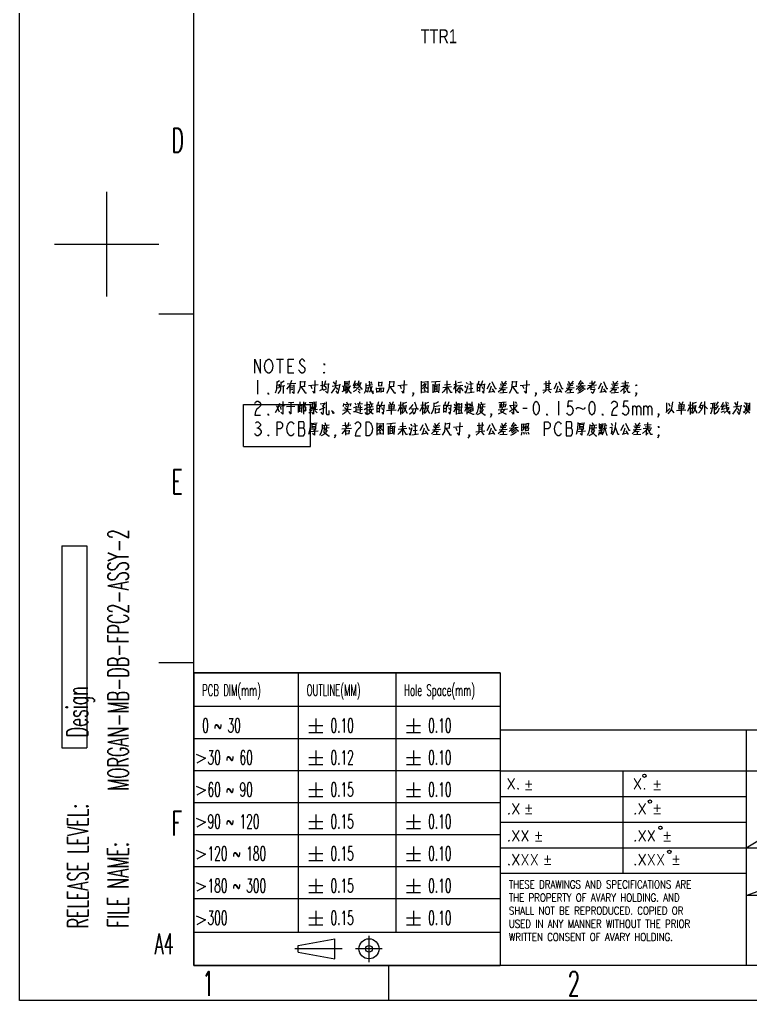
# Model space of a CAD drawing. Header units: millimetres. Extents: x 0 to 210, y 0 to 297.
# Drawn here: x 0 to 104.9, y 0 to 140.7 of the extents above; entities that cross this region are included whole.
import ezdxf

# ---------------------------------------------------------------- set-up
doc = ezdxf.new("R2010")
doc.units = ezdxf.units.MM
doc.header["$LTSCALE"] = 19.36
doc.linetypes.add('CENTER', pattern=[0.6, 0.375, -0.075, 0.075, -0.075])
doc.layers.get('0').update_dxf_attribs({"linetype": 'CONTINUOUS'})
doc.layers.add('DEFAULT_1', color=7, linetype='CENTER')
doc.layers.add('備註', color=1, linetype='CONTINUOUS')
doc.styles.add('SIMPLEX', font='simplex.shx')
doc.styles.get("Standard").update_dxf_attribs({"font": 'simplex.shx', "width": 0.8})

# ---------------------------------------------------------------- blocks, each defined once
blk = doc.blocks.new('*T417')
at = {"color": 0, "lineweight": -2}
for p, q in [((0, 0), (0, 6)), ((0, 6), (9.6, 6)), ((9.6, 0), (9.6, 6)), ((0, 0), (9.6, 0))]:
    blk.add_line(p, q, dxfattribs=at)
blk = doc.blocks.new('1ST_ANG_BL0', base_point=(45.77, 7.38))
at = {"color": 7}
for p, q in [((39.99, 7.88), (45.27, 8.84)), ((45.27, 5.96), (45.27, 8.84)), ((39.99, 6.92), (39.99, 7.88)), ((39.99, 6.92), (45.27, 5.96))]:
    blk.add_line(p, q, dxfattribs=at)
for radius in [1.44, 0.48]:
    blk.add_circle((50.15, 7.4), radius, dxfattribs=at)
at = {"layer": 'DEFAULT_1', "color": 2, "linetype": 'CENTER'}
for p, q in [((50.15, 9.28), (50.15, 5.48)), ((46.28, 7.4), (39.51, 7.4)), ((52.03, 7.4), (48.23, 7.4))]:
    blk.add_line(p, q, dxfattribs=at)

msp = doc.modelspace()

# ---------------------------------------------------------------- linework, layer by layer
at = {"color": 2}
for p, q in [((0, 0.009), (0, 297.009)), ((12.5, 101.009), (12.5, 116.009)), ((5, 108.509), (20, 108.509)), ((20, 98.509), (25, 98.509)), ((36.856, 92.002), (37.856, 92.002)), ((37.356, 92.002), (37.356, 90.002)), ((38.556, 91.002), (39.056, 91.002)), ((34.156, 89.002), (34.156, 87.002)), ((37.318, 88.906), (36.899, 88.648)), ((37.965, 88.841), (37.508, 88.583)), ((40.975, 88.777), (40.289, 88.712)), ((40.899, 88.164), (40.975, 88.873)), ((43.451, 88.841), (43.451, 87.712)), ((43.908, 88.906), (43.68, 88.035)), ((45.013, 88.777), (45.242, 88.422)), ((45.394, 88.261), (45.508, 88.938)), ((46.613, 88.873), (46.613, 88.261)), ((46.613, 88.777), (47.299, 88.809)), ((47.299, 88.906), (47.261, 88.422)), ((48.175, 88.906), (47.908, 88.293)), ((50.384, 88.744), (50.575, 88.519)), ((51.527, 88.744), (51.527, 88.132)), ((51.527, 88.648), (52.022, 88.712)), ((51.984, 88.261), (52.022, 88.744)), ((53.775, 88.777), (53.089, 88.712)), ((53.699, 88.164), (53.775, 88.873)), ((57.661, 88.873), (57.661, 87.132)), ((57.661, 88.841), (57.661, 87.228)), ((58.651, 88.744), (57.661, 88.68)), ((58.651, 87.261), (58.651, 88.841)), ((60.365, 88.809), (59.108, 88.712)), ((59.642, 88.293), (59.756, 88.744)), ((61.394, 87.099), (61.394, 88.906)), ((62.575, 88.906), (62.575, 87.132)), ((62.918, 88.648), (63.451, 88.744)), ((64.099, 88.68), (64.289, 88.454)), ((64.632, 88.841), (64.822, 88.519)), ((65.927, 88.873), (65.775, 88.39)), ((66.422, 88.906), (66.194, 88.132)), ((69.165, 88.841), (69.318, 88.519)), ((71.375, 88.777), (70.689, 88.712)), ((71.299, 88.164), (71.375, 88.873)), ((75.527, 88.873), (75.527, 87.648)), ((75.984, 88.938), (75.946, 87.68)), ((78.765, 88.841), (78.918, 88.519)), ((80.556, 88.938), (80.213, 88.422)), ((80.632, 88.744), (80.937, 88.454)), ((82.118, 88.906), (82.118, 88.261)), ((85.165, 88.841), (85.318, 88.519)), ((86.918, 88.906), (86.918, 88.099)), ((36.861, 87.906), (37.242, 87.938)), ((36.899, 88.293), (37.28, 88.357)), ((37.28, 88.422), (37.242, 87.938)), ((37.47, 88.132), (38.08, 88.228)), ((37.813, 88.196), (37.813, 87.067)), ((38.384, 88.486), (39.642, 88.583)), ((38.765, 88.293), (38.765, 87.099)), ((38.765, 88.196), (39.375, 88.261)), ((38.765, 87.906), (39.222, 87.97)), ((39.222, 87.648), (38.765, 87.583)), ((40.251, 88.099), (40.975, 88.164)), ((41.47, 88.261), (42.842, 88.39)), ((42.003, 87.744), (41.851, 88.132)), ((43.108, 87.519), (43.642, 87.777)), ((43.184, 88.261), (43.68, 88.325)), ((43.603, 87.583), (44.099, 87.809)), ((43.794, 88.422), (44.327, 88.486)), ((43.832, 88.132), (44.022, 87.906)), ((44.784, 87.132), (45.242, 87.809)), ((44.861, 88.164), (45.927, 88.325)), ((45.394, 88.261), (45.242, 87.809)), ((45.432, 87.97), (45.622, 87.648)), ((46.308, 88.132), (47.527, 88.196)), ((46.308, 87.357), (46.994, 87.648)), ((46.499, 88.132), (46.499, 87.454)), ((46.499, 87.906), (46.803, 87.938)), ((46.499, 87.712), (46.803, 87.744)), ((46.613, 88.551), (47.108, 88.583)), ((46.613, 88.357), (47.299, 88.39)), ((46.842, 88.132), (46.842, 87.099)), ((47.184, 87.583), (46.918, 87.132)), ((46.956, 87.938), (47.375, 87.97)), ((47.87, 88.261), (48.213, 88.39)), ((48.365, 87.97), (47.908, 87.841)), ((47.908, 87.39), (48.365, 87.615)), ((48.327, 88.551), (47.946, 87.873)), ((48.594, 88.583), (48.975, 88.615)), ((48.899, 87.132), (48.594, 87.422)), ((48.632, 87.777), (48.899, 87.583)), ((49.699, 88.261), (50.651, 88.39)), ((49.699, 87.906), (50.042, 87.97)), ((51.261, 87.228), (51.222, 87.906)), ((51.261, 87.809), (51.642, 87.873)), ((51.261, 87.357), (51.642, 87.39)), ((51.527, 88.196), (52.022, 88.261)), ((51.642, 87.906), (51.603, 87.39)), ((51.87, 87.906), (51.87, 87.228)), ((52.251, 87.873), (51.908, 87.809)), ((51.908, 87.357), (52.289, 87.422)), ((52.251, 87.422), (52.289, 87.906)), ((53.051, 88.099), (53.775, 88.164)), ((54.27, 88.261), (55.642, 88.39)), ((54.803, 87.744), (54.651, 88.132)), ((57.661, 87.293), (58.575, 87.357)), ((57.699, 87.744), (58.042, 87.97)), ((58.194, 88.583), (57.775, 88.132)), ((58.003, 87.648), (58.232, 87.422)), ((58.042, 88.39), (58.346, 88.422)), ((58.08, 87.873), (58.232, 87.712)), ((59.299, 88.422), (59.299, 87.196)), ((60.213, 88.357), (59.299, 88.261)), ((59.299, 87.325), (60.175, 87.422)), ((59.565, 88.293), (59.565, 87.357)), ((59.832, 88.067), (59.565, 88.035)), ((59.565, 87.744), (59.832, 87.777)), ((59.908, 88.293), (59.908, 87.39)), ((60.175, 87.196), (60.251, 88.454)), ((60.746, 87.97), (62.003, 88.099)), ((60.975, 88.357), (61.851, 88.422)), ((62.575, 88.293), (62.27, 87.68)), ((62.765, 88.422), (62.308, 88.357)), ((62.575, 88.293), (62.727, 88.035)), ((63.032, 87.97), (62.727, 87.422)), ((62.803, 88.196), (63.642, 88.293)), ((63.222, 87.132), (62.956, 87.39)), ((63.222, 87.132), (63.222, 88.261)), ((63.337, 87.906), (63.642, 87.486)), ((63.87, 88.196), (64.061, 87.938)), ((65.242, 87.261), (64.289, 87.132)), ((64.442, 88.422), (65.127, 88.519)), ((64.48, 87.777), (65.051, 87.841)), ((64.784, 88.486), (64.784, 87.261)), ((65.661, 88.486), (65.661, 87.357)), ((65.661, 87.938), (65.965, 87.97)), ((65.661, 87.486), (66.003, 87.551)), ((66.08, 88.39), (65.699, 88.325)), ((66.042, 87.357), (66.118, 88.454)), ((66.308, 88.357), (66.765, 88.422)), ((66.346, 88.099), (66.499, 87.809)), ((66.613, 87.132), (66.422, 87.422)), ((67.299, 87.261), (68.061, 87.422)), ((67.68, 88.132), (67.413, 87.293)), ((67.832, 87.744), (68.175, 87.228)), ((68.861, 87.873), (70.003, 87.97)), ((68.937, 87.196), (69.965, 87.261)), ((68.975, 88.422), (69.927, 88.519)), ((69.813, 88.228), (69.051, 88.164)), ((69.165, 87.648), (69.737, 87.68)), ((69.432, 87.648), (69.432, 87.196)), ((70.651, 88.099), (71.375, 88.164)), ((71.87, 88.261), (73.242, 88.39)), ((72.403, 87.744), (72.251, 88.132)), ((75.108, 87.583), (76.365, 87.712)), ((75.146, 87.132), (75.603, 87.519)), ((75.261, 88.486), (76.251, 88.583)), ((75.527, 88.261), (75.87, 88.293)), ((75.527, 87.97), (75.87, 88.002)), ((75.908, 87.519), (76.251, 87.164)), ((76.899, 87.261), (77.661, 87.422)), ((77.28, 88.132), (77.013, 87.293)), ((77.432, 87.744), (77.775, 87.228)), ((78.461, 87.873), (79.603, 87.97)), ((78.537, 87.196), (79.565, 87.261)), ((78.575, 88.422), (79.527, 88.519)), ((79.413, 88.228), (78.651, 88.164)), ((78.765, 87.648), (79.337, 87.68)), ((79.032, 87.648), (79.032, 87.196)), ((79.908, 88.132), (81.165, 88.261)), ((80.175, 88.422), (80.822, 88.551)), ((80.632, 88.002), (80.175, 87.615)), ((80.784, 87.809), (80.251, 87.39)), ((81.584, 88.228), (82.803, 88.357)), ((81.813, 88.551), (82.384, 88.615)), ((81.927, 88.002), (82.575, 88.067)), ((83.299, 87.261), (84.061, 87.422)), ((83.68, 88.132), (83.413, 87.293)), ((83.832, 87.744), (84.175, 87.228)), ((84.861, 87.873), (86.003, 87.97)), ((84.937, 87.196), (85.965, 87.261)), ((84.975, 88.422), (85.927, 88.519)), ((85.813, 88.228), (85.051, 88.164)), ((85.165, 87.648), (85.737, 87.68)), ((85.432, 87.648), (85.432, 87.196)), ((87.565, 88.132), (86.308, 88.035)), ((86.461, 88.583), (87.451, 88.648)), ((86.575, 88.293), (87.299, 88.357)), ((86.689, 87.099), (87.032, 87.422)), ((86.727, 87.809), (86.727, 87.132)), ((87.375, 87.97), (87.108, 87.648)), ((40.213, 84.551), (40.251, 85.906)), ((40.746, 85.873), (40.746, 84.132)), ((41.584, 85.777), (42.651, 85.873)), ((46.918, 85.906), (47.032, 85.648)), ((48.822, 85.906), (48.556, 85.067)), ((50.232, 85.938), (50.422, 85.648)), ((51.527, 85.873), (51.375, 85.39)), ((52.022, 85.906), (51.794, 85.132)), ((53.089, 85.906), (53.242, 85.551)), ((53.622, 85.906), (53.432, 85.486)), ((54.651, 85.873), (54.651, 84.099)), ((56.67, 85.873), (56.861, 85.39)), ((57.851, 85.873), (57.851, 84.099)), ((61.127, 85.873), (60.975, 85.39)), ((61.622, 85.906), (61.394, 85.132)), ((62.651, 85.906), (62.651, 84.099)), ((64.175, 85.906), (64.175, 84.132)), ((64.899, 85.906), (64.899, 85.132)), ((66.194, 85.906), (66.308, 85.583)), ((68.784, 85.809), (69.851, 85.873)), ((71.146, 85.906), (71.337, 85.648)), ((77.356, 86.002), (77.356, 84.002)), ((94.689, 85.906), (94.842, 85.551)), ((95.222, 85.906), (95.032, 85.486)), ((96.251, 85.873), (96.251, 84.099)), ((98.308, 85.938), (98.308, 84.099)), ((100.251, 85.873), (99.908, 85.325)), ((102.994, 85.261), (103.108, 85.938)), ((36.708, 85.486), (37.242, 85.519)), ((36.861, 85.39), (37.28, 84.454)), ((37.318, 85.293), (38.042, 85.39)), ((37.432, 85.132), (37.508, 84.777)), ((38.308, 85.228), (39.527, 85.293)), ((38.575, 85.777), (39.375, 85.841)), ((38.956, 84.132), (38.689, 84.486)), ((38.956, 85.809), (38.956, 84.164)), ((39.984, 85.519), (39.984, 84.357)), ((39.984, 85.293), (40.518, 85.357)), ((39.984, 84.519), (40.48, 84.583)), ((40.403, 85.002), (40.061, 84.938)), ((40.518, 85.454), (40.48, 84.357)), ((40.746, 85.712), (41.051, 85.744)), ((41.089, 84.744), (41.089, 85.002)), ((41.927, 84.68), (41.508, 84.261)), ((42.765, 84.809), (41.546, 84.712)), ((41.775, 85.583), (41.775, 85.035)), ((42.575, 85.583), (41.775, 85.519)), ((41.851, 84.97), (42.499, 85.002)), ((42.042, 85.809), (42.042, 85.164)), ((42.308, 85.809), (42.308, 85.196)), ((42.384, 84.648), (42.689, 84.293)), ((43.07, 84.744), (43.87, 85.132)), ((43.146, 85.583), (43.756, 85.68)), ((43.794, 85.744), (43.527, 85.293)), ((46.384, 84.712), (47.603, 84.841)), ((46.499, 85.648), (46.461, 85.228)), ((46.499, 85.519), (47.565, 85.583)), ((46.651, 85.099), (46.918, 84.873)), ((46.765, 85.357), (46.956, 85.196)), ((47.07, 84.583), (47.489, 84.132)), ((47.565, 85.648), (47.451, 85.293)), ((47.908, 85.099), (48.327, 85.196)), ((47.908, 84.486), (48.213, 84.486)), ((48.099, 85.744), (48.251, 85.486)), ((48.442, 85.583), (49.203, 85.648)), ((48.442, 84.744), (49.242, 84.841)), ((48.48, 85.035), (49.165, 85.132)), ((48.861, 85.39), (48.861, 84.39)), ((49.47, 84.777), (49.965, 85.132)), ((49.965, 85.454), (49.508, 85.357)), ((49.927, 84.744), (50.842, 84.873)), ((50.042, 85.519), (50.727, 85.648)), ((50.765, 85.196), (50.042, 85.067)), ((50.308, 85.196), (50.194, 85.454)), ((50.308, 85.099), (50.194, 84.551)), ((50.384, 84.454), (50.194, 84.551)), ((50.384, 84.454), (50.765, 84.164)), ((50.537, 84.809), (50.422, 84.422)), ((50.537, 85.583), (50.461, 85.132)), ((51.261, 85.486), (51.261, 84.357)), ((51.261, 84.938), (51.565, 84.97)), ((51.261, 84.486), (51.603, 84.551)), ((51.68, 85.39), (51.299, 85.325)), ((51.642, 84.357), (51.718, 85.454)), ((51.908, 85.357), (52.365, 85.422)), ((51.946, 85.099), (52.099, 84.809)), ((52.67, 84.648), (54.042, 84.744)), ((53.013, 85.519), (53.013, 84.809)), ((53.737, 85.486), (53.013, 85.422)), ((53.013, 84.873), (53.775, 84.938)), ((53.127, 85.196), (53.622, 85.228)), ((53.394, 84.099), (53.394, 85.454)), ((53.775, 85.519), (53.699, 84.938)), ((54.651, 85.325), (54.27, 84.519)), ((54.918, 85.422), (54.384, 85.357)), ((54.651, 85.132), (54.88, 84.906)), ((54.994, 85.648), (55.565, 85.841)), ((55.108, 85.293), (55.489, 85.357)), ((56.213, 84.906), (56.822, 84.938)), ((56.861, 85.002), (56.784, 84.422)), ((57.851, 85.325), (57.47, 84.519)), ((58.118, 85.422), (57.584, 85.357)), ((57.851, 85.132), (58.08, 84.906)), ((58.194, 85.648), (58.765, 85.841)), ((58.308, 85.293), (58.689, 85.357)), ((59.489, 85.228), (60.365, 85.357)), ((59.642, 84.97), (59.642, 84.228)), ((59.642, 84.841), (60.175, 84.906)), ((60.213, 84.97), (60.175, 84.39)), ((60.861, 85.486), (60.861, 84.357)), ((60.861, 84.938), (61.165, 84.97)), ((60.861, 84.486), (61.203, 84.551)), ((61.28, 85.39), (60.899, 85.325)), ((61.242, 84.357), (61.318, 85.454)), ((61.508, 85.357), (61.965, 85.422)), ((61.546, 85.099), (61.699, 84.809)), ((62.651, 85.099), (62.27, 84.422)), ((62.346, 85.099), (62.994, 85.196)), ((62.384, 85.583), (62.499, 85.261)), ((62.651, 85.035), (62.956, 84.744)), ((62.918, 85.648), (62.727, 85.164)), ((63.032, 85.712), (63.032, 84.261)), ((63.032, 85.519), (63.489, 85.583)), ((63.032, 85.132), (63.337, 85.164)), ((63.032, 84.712), (63.337, 84.744)), ((63.451, 84.293), (63.489, 85.68)), ((64.137, 85.067), (63.87, 84.519)), ((63.908, 85.132), (64.327, 85.228)), ((63.946, 85.615), (64.061, 85.325)), ((64.213, 85.035), (64.365, 84.841)), ((64.365, 85.615), (64.251, 85.325)), ((64.327, 85.067), (64.518, 85.099)), ((64.442, 85.648), (64.556, 85.422)), ((64.746, 85.615), (64.632, 85.228)), ((64.632, 85.099), (65.165, 85.164)), ((64.708, 85.357), (65.051, 85.422)), ((64.708, 84.938), (64.708, 84.422)), ((64.708, 84.873), (65.051, 84.906)), ((65.089, 84.583), (64.708, 84.519)), ((65.051, 84.97), (65.051, 84.583)), ((65.851, 85.486), (66.842, 85.583)), ((65.889, 85.132), (66.842, 85.228)), ((66.042, 84.712), (66.537, 84.777)), ((66.118, 85.486), (66.118, 84.873)), ((66.118, 84.906), (66.499, 84.97)), ((66.461, 84.97), (66.499, 85.486)), ((68.67, 84.744), (70.042, 84.873)), ((68.937, 85.583), (68.937, 84.97)), ((68.937, 85.486), (69.737, 85.519)), ((69.737, 85.164), (68.937, 85.099)), ((69.318, 85.067), (69.051, 84.519)), ((69.051, 84.551), (69.851, 84.132)), ((69.165, 85.132), (69.165, 85.809)), ((69.47, 85.841), (69.432, 85.132)), ((69.775, 85.615), (69.699, 85.164)), ((70.308, 85.39), (71.451, 85.486)), ((70.308, 84.519), (70.842, 84.873)), ((70.651, 84.906), (70.461, 85.261)), ((71.375, 85.261), (71.032, 84.97)), ((72.256, 85.002), (72.856, 85.002)), ((80.784, 84.841), (80.518, 84.97)), ((81.165, 85.099), (81.051, 84.906)), ((87.956, 85.336), (87.956, 84.002)), ((89.556, 85.336), (89.556, 84.002)), ((92.784, 84.357), (93.318, 84.938)), ((92.861, 85.744), (92.861, 84.422)), ((93.165, 85.712), (93.318, 85.261)), ((94.27, 84.648), (95.642, 84.744)), ((94.613, 85.519), (94.613, 84.809)), ((95.337, 85.486), (94.613, 85.422)), ((94.613, 84.873), (95.375, 84.938)), ((94.727, 85.196), (95.222, 85.228)), ((94.994, 84.099), (94.994, 85.454)), ((95.375, 85.519), (95.299, 84.938)), ((96.251, 85.325), (95.87, 84.519)), ((96.518, 85.422), (95.984, 85.357)), ((96.251, 85.132), (96.48, 84.906)), ((96.594, 85.648), (97.165, 85.841)), ((96.708, 85.293), (97.089, 85.357)), ((97.889, 85.841), (97.508, 84.97)), ((97.661, 85.228), (97.851, 84.906)), ((97.699, 85.357), (98.118, 85.422)), ((98.308, 85.325), (98.765, 84.906)), ((99.108, 85.002), (99.946, 85.132)), ((99.184, 85.648), (99.87, 85.744)), ((99.375, 84.648), (99.184, 84.132)), ((99.375, 84.615), (99.451, 84.97)), ((99.451, 85.648), (99.451, 84.97)), ((99.718, 85.712), (99.718, 84.164)), ((100.289, 85.357), (99.832, 84.744)), ((100.67, 85.196), (101.013, 85.293)), ((100.975, 85.809), (100.708, 85.196)), ((101.165, 84.906), (100.708, 84.744)), ((100.708, 84.39), (101.165, 84.615)), ((101.127, 85.486), (100.746, 84.777)), ((101.242, 85.293), (101.775, 85.486)), ((101.242, 84.97), (101.851, 85.132)), ((101.622, 85.809), (101.775, 85.648)), ((102.384, 84.132), (102.842, 84.809)), ((102.461, 85.164), (103.527, 85.325)), ((102.613, 85.777), (102.842, 85.422)), ((102.994, 85.261), (102.842, 84.809)), ((103.032, 84.97), (103.222, 84.648)), ((103.908, 85.357), (104.099, 85.132)), ((104.061, 85.841), (104.213, 85.551)), ((104.403, 84.615), (104.403, 85.744)), ((104.403, 85.615), (104.784, 85.648)), ((104.594, 85.422), (104.556, 84.777)), ((104.822, 84.261), (104.594, 84.583)), ((104.784, 85.744), (104.784, 84.648)), ((52.213, 84.132), (52.022, 84.422)), ((59.642, 84.325), (60.251, 84.39)), ((61.813, 84.132), (61.622, 84.422)), ((62.842, 84.228), (63.642, 84.325)), ((66.308, 84.357), (65.699, 84.035)), ((34.056, 82.169), (34.256, 82.169)), ((40.056, 82.169), (40.756, 82.169)), ((41.737, 82.777), (42.727, 82.873)), ((41.775, 81.615), (42.842, 81.744)), ((41.889, 81.97), (42.537, 82.035)), ((41.965, 82.712), (41.965, 82.099)), ((42.575, 82.648), (41.965, 82.583)), ((41.965, 82.357), (42.422, 82.422)), ((41.965, 82.164), (42.575, 82.228)), ((42.27, 81.744), (42.575, 82.067)), ((42.537, 82.228), (42.575, 82.712)), ((43.451, 82.486), (44.442, 82.583)), ((43.489, 82.132), (44.442, 82.228)), ((43.642, 81.712), (44.137, 81.777)), ((43.718, 82.486), (43.718, 81.873)), ((43.718, 81.906), (44.099, 81.97)), ((43.794, 82.906), (43.908, 82.583)), ((44.061, 81.97), (44.099, 82.486)), ((46.27, 82.002), (47.642, 82.132)), ((46.346, 82.486), (47.527, 82.583)), ((46.727, 82.906), (46.765, 82.261)), ((46.765, 81.841), (46.765, 81.099)), ((46.765, 81.712), (47.299, 81.777)), ((47.222, 82.906), (47.108, 82.261)), ((47.299, 81.841), (47.261, 81.293)), ((51.261, 82.873), (51.261, 81.132)), ((51.261, 82.841), (51.261, 81.228)), ((52.251, 82.744), (51.261, 82.68)), ((51.299, 81.744), (51.642, 81.97)), ((51.794, 82.583), (51.375, 82.132)), ((51.603, 81.648), (51.832, 81.422)), ((51.642, 82.39), (51.946, 82.422)), ((51.68, 81.873), (51.832, 81.712)), ((52.251, 81.261), (52.251, 82.841)), ((53.965, 82.809), (52.708, 82.712)), ((52.899, 82.422), (52.899, 81.196)), ((53.813, 82.357), (52.899, 82.261)), ((53.165, 82.293), (53.165, 81.357)), ((53.432, 82.067), (53.165, 82.035)), ((53.165, 81.744), (53.432, 81.777)), ((53.242, 82.293), (53.356, 82.744)), ((53.508, 82.293), (53.508, 81.39)), ((53.775, 81.196), (53.851, 82.454)), ((54.346, 81.97), (55.603, 82.099)), ((54.575, 82.357), (55.451, 82.422)), ((54.994, 81.099), (54.994, 82.906)), ((55.87, 82.196), (56.061, 81.938)), ((56.099, 82.68), (56.289, 82.454)), ((56.442, 82.422), (57.127, 82.519)), ((56.48, 81.777), (57.051, 81.841)), ((56.632, 82.841), (56.822, 82.519)), ((56.784, 82.486), (56.784, 81.261)), ((58.08, 82.132), (57.813, 81.293)), ((58.232, 81.744), (58.575, 81.228)), ((59.261, 81.873), (60.403, 81.97)), ((59.375, 82.422), (60.327, 82.519)), ((60.213, 82.228), (59.451, 82.164)), ((59.565, 82.841), (59.718, 82.519)), ((59.565, 81.648), (60.137, 81.68)), ((59.832, 81.648), (59.832, 81.196)), ((61.051, 82.099), (61.775, 82.164)), ((61.775, 82.777), (61.089, 82.712)), ((61.699, 82.164), (61.775, 82.873)), ((62.27, 82.261), (63.642, 82.39)), ((62.803, 81.744), (62.651, 82.132)), ((65.508, 81.583), (66.765, 81.712)), ((65.661, 82.486), (66.651, 82.583)), ((65.927, 82.873), (65.927, 81.648)), ((65.927, 82.261), (66.27, 82.293)), ((65.927, 81.97), (66.27, 82.002)), ((66.384, 82.938), (66.346, 81.68)), ((67.68, 82.132), (67.413, 81.293)), ((67.832, 81.744), (68.175, 81.228)), ((68.861, 81.873), (70.003, 81.97)), ((68.975, 82.422), (69.927, 82.519)), ((69.813, 82.228), (69.051, 82.164)), ((69.165, 82.841), (69.318, 82.519)), ((69.165, 81.648), (69.737, 81.68)), ((69.432, 81.648), (69.432, 81.196)), ((70.308, 82.132), (71.565, 82.261)), ((70.575, 82.422), (71.222, 82.551)), ((71.032, 82.002), (70.575, 81.615)), ((70.956, 82.938), (70.613, 82.422)), ((71.184, 81.809), (70.651, 81.39)), ((71.032, 82.744), (71.337, 82.454)), ((72.061, 82.744), (72.061, 81.744)), ((72.365, 82.712), (72.061, 82.648)), ((72.061, 82.261), (72.327, 82.293)), ((72.061, 81.841), (72.403, 81.906)), ((72.365, 81.906), (72.365, 82.744)), ((72.518, 82.712), (73.051, 82.809)), ((72.632, 82.196), (72.632, 81.68)), ((73.051, 82.132), (72.632, 82.099)), ((72.632, 81.777), (73.051, 81.809)), ((73.051, 82.164), (73.013, 81.809)), ((78.456, 82.169), (79.156, 82.169)), ((80.137, 82.777), (81.127, 82.873)), ((80.175, 81.615), (81.242, 81.744)), ((80.289, 81.97), (80.937, 82.035)), ((80.365, 82.712), (80.365, 82.099)), ((80.975, 82.648), (80.365, 82.583)), ((80.365, 82.357), (80.822, 82.422)), ((80.365, 82.164), (80.975, 82.228)), ((80.67, 81.744), (80.975, 82.067)), ((80.937, 82.228), (80.975, 82.712)), ((81.851, 82.486), (82.842, 82.583)), ((81.889, 82.132), (82.842, 82.228)), ((82.042, 81.712), (82.537, 81.777)), ((82.118, 82.486), (82.118, 81.873)), ((82.118, 81.906), (82.499, 81.97)), ((82.194, 82.906), (82.308, 82.583)), ((82.461, 81.97), (82.499, 82.486)), ((83.718, 81.873), (83.108, 81.68)), ((83.184, 82.777), (83.184, 82.132)), ((83.68, 82.099), (83.184, 81.97)), ((83.222, 82.648), (83.68, 82.744)), ((83.222, 82.196), (83.68, 82.293)), ((83.299, 82.486), (83.337, 82.357)), ((83.451, 82.712), (83.451, 81.744)), ((83.451, 81.648), (83.489, 81.325)), ((83.565, 82.551), (83.527, 82.357)), ((83.642, 81.39), (83.565, 81.712)), ((83.718, 82.777), (83.68, 82.228)), ((83.756, 82.067), (84.289, 82.164)), ((84.099, 82.583), (84.251, 82.422)), ((84.708, 82.196), (85.013, 82.261)), ((84.899, 82.841), (85.089, 82.519)), ((84.899, 81.293), (85.165, 81.68)), ((85.013, 82.293), (84.975, 81.357)), ((86.88, 82.132), (86.613, 81.293)), ((87.032, 81.744), (87.375, 81.228)), ((88.061, 81.873), (89.203, 81.97)), ((88.175, 82.422), (89.127, 82.519)), ((89.013, 82.228), (88.251, 82.164)), ((88.365, 82.841), (88.518, 82.519)), ((88.365, 81.648), (88.937, 81.68)), ((88.632, 81.648), (88.632, 81.196)), ((90.765, 82.132), (89.508, 82.035)), ((89.661, 82.583), (90.651, 82.648)), ((89.775, 82.293), (90.499, 82.357)), ((89.927, 81.809), (89.927, 81.132)), ((90.118, 82.906), (90.118, 82.099)), ((90.575, 81.97), (90.308, 81.648)), ((42.308, 81.099), (42.042, 81.357)), ((43.908, 81.357), (43.299, 81.035)), ((47.299, 81.293), (46.765, 81.261)), ((51.261, 81.293), (52.175, 81.357)), ((52.899, 81.325), (53.775, 81.422)), ((57.242, 81.261), (56.289, 81.132)), ((57.699, 81.261), (58.461, 81.422)), ((59.337, 81.196), (60.365, 81.261)), ((65.546, 81.132), (66.003, 81.519)), ((66.308, 81.519), (66.651, 81.164)), ((67.299, 81.261), (68.061, 81.422)), ((68.937, 81.196), (69.965, 81.261)), ((72.099, 81.583), (71.984, 81.132)), ((72.327, 81.583), (72.442, 81.261)), ((72.632, 81.551), (72.746, 81.261)), ((72.975, 81.583), (73.089, 81.261)), ((80.708, 81.099), (80.442, 81.357)), ((82.308, 81.357), (81.699, 81.035)), ((83.184, 81.551), (83.108, 81.132)), ((83.299, 81.583), (83.299, 81.261)), ((86.499, 81.261), (87.261, 81.422)), ((88.137, 81.196), (89.165, 81.261)), ((89.889, 81.099), (90.232, 81.422)), ((20, 48.509), (25, 48.509)), ((25, 47.009), (69, 47.009)), ((25, 47.009), (25, 5.009)), ((40, 47.009), (40, 9.809)), ((54, 47.009), (54, 9.809)), ((25, 42.209), (69, 42.209)), ((41.534, 39.471), (43.534, 39.471)), ((42.534, 40.471), (42.534, 38.471)), ((55.534, 39.471), (57.534, 39.471)), ((56.534, 40.471), (56.534, 38.471)), ((41.534, 38.471), (43.534, 38.471)), ((55.534, 38.471), (57.534, 38.471)), ((25, 37.609), (69, 37.609)), ((42.534, 35.871), (42.534, 33.871)), ((56.534, 35.871), (56.534, 33.871)), ((41.534, 34.871), (43.534, 34.871)), ((41.534, 33.871), (43.534, 33.871)), ((55.534, 34.871), (57.534, 34.871)), ((55.534, 33.871), (57.534, 33.871)), ((25, 33.009), (69, 33.009)), ((42.534, 31.271), (42.534, 29.271)), ((56.534, 31.271), (56.534, 29.271)), ((41.534, 30.271), (43.534, 30.271)), ((55.534, 30.271), (57.534, 30.271)), ((25, 28.409), (69, 28.409)), ((41.534, 29.271), (43.534, 29.271)), ((55.534, 29.271), (57.534, 29.271)), ((41.534, 25.671), (43.534, 25.671)), ((42.534, 26.671), (42.534, 24.671)), ((55.534, 25.671), (57.534, 25.671)), ((56.534, 26.671), (56.534, 24.671)), ((41.534, 24.671), (43.534, 24.671)), ((55.534, 24.671), (57.534, 24.671)), ((25, 23.809), (69, 23.809)), ((42.534, 22.071), (42.534, 20.071)), ((56.534, 22.071), (56.534, 20.071)), ((41.534, 21.071), (43.534, 21.071)), ((41.534, 20.071), (43.534, 20.071)), ((55.534, 21.071), (57.534, 21.071)), ((55.534, 20.071), (57.534, 20.071)), ((25, 19.209), (69, 19.209)), ((42.534, 17.471), (42.534, 15.471)), ((56.534, 17.471), (56.534, 15.471)), ((41.534, 16.471), (43.534, 16.471)), ((55.534, 16.471), (57.534, 16.471)), ((25, 14.609), (69, 14.609)), ((41.534, 15.471), (43.534, 15.471)), ((55.534, 15.471), (57.534, 15.471)), ((42.534, 12.871), (42.534, 10.871)), ((56.534, 12.871), (56.534, 10.871)), ((41.534, 11.871), (43.534, 11.871)), ((55.534, 11.871), (57.534, 11.871)), ((41.534, 10.871), (43.534, 10.871)), ((55.534, 10.871), (57.534, 10.871)), ((25, 9.809), (69, 9.809)), ((25, 5.009), (69, 5.009)), ((53, 0.009), (53, 5.009)), ((210, 0.009), (0, 0.009))]:
    msp.add_line(p, q, dxfattribs=at)
at = {"color": 7}
for p, q in [((25, 5.009), (25, 292.009)), ((69, 47.009), (25, 47.009)), ((205, 5.009), (25, 5.009))]:
    msp.add_line(p, q, dxfattribs=at)
at = {"color": 3}
for p, q in [((6.052, 65.243), (9.652, 65.243)), ((6.052, 65.243), (6.052, 36.243)), ((9.652, 65.243), (9.652, 36.243)), ((6.052, 36.243), (9.652, 36.243))]:
    msp.add_line(p, q, dxfattribs=at)
for p, q in [((69, 47.009), (69, 5.009)), ((69, 38.826), (205, 38.826)), ((104.286, 38.826), (104.286, 5.009)), ((69, 32.944), (122.665, 32.944)), ((86.643, 18.242), (86.643, 32.944)), ((104.286, 21.917), (122.665, 32.944)), ((69, 29.269), (104.286, 29.269)), ((69, 25.593), (104.286, 25.593)), ((69, 21.917), (122.665, 21.917)), ((104.286, 15.04), (122.665, 21.917)), ((69, 18.242), (104.286, 18.242)), ((158.686, 15.04), (104.286, 15.04))]:
    msp.add_line(p, q)
at = {"color": 2}
for points in [[(33.756, 90.002), (33.756, 92.002), (34.556, 90.002), (34.556, 92.002)], [(36.156, 90.336), (36.056, 90.169), (35.856, 90.002), (35.656, 90.002), (35.456, 90.169), (35.356, 90.336), (35.256, 90.502), (35.156, 91.002), (35.256, 91.502), (35.356, 91.669), (35.456, 91.836), (35.656, 92.002), (35.856, 92.002), (36.056, 91.836), (36.156, 91.669), (36.256, 91.502), (36.356, 91.002), (36.256, 90.502), (36.156, 90.336)], [(39.356, 90.002), (38.556, 90.002), (38.556, 92.002), (39.356, 92.002)], [(40.956, 91.669), (40.856, 91.836), (40.656, 92.002), (40.456, 92.002), (40.256, 91.836), (40.156, 91.669), (40.156, 91.502), (40.256, 91.336), (40.456, 91.169), (40.656, 91.002), (40.856, 90.836), (40.956, 90.669), (40.956, 90.336), (40.856, 90.169), (40.656, 90.002), (40.456, 90.002), (40.256, 90.169), (40.156, 90.336), (40.056, 90.502)], [(43.756, 91.336), (43.756, 91.169), (43.656, 91.336), (43.756, 91.336)], [(43.756, 90.002), (43.656, 90.002), (43.656, 90.169), (43.756, 90.002)], [(36.899, 88.809), (36.861, 87.744), (36.822, 87.519), (36.67, 87.132)], [(37.508, 88.744), (37.432, 87.744), (37.394, 87.519), (37.051, 87.099)], [(39.032, 88.938), (38.765, 88.293), (38.308, 87.712)], [(40.289, 88.873), (40.251, 88.099), (40.175, 87.615), (39.87, 87.099)], [(42.384, 88.938), (42.308, 87.132), (42.08, 87.422)], [(48.708, 88.906), (48.594, 88.551), (48.365, 88.132)], [(50.156, 88.873), (50.232, 88.293), (50.422, 87.583), (50.765, 87.035), (50.765, 87.486)], [(53.089, 88.873), (53.051, 88.099), (52.975, 87.615), (52.67, 87.099)], [(55.184, 88.938), (55.108, 87.132), (54.88, 87.422)], [(67.794, 88.809), (68.251, 87.809), (68.442, 87.809)], [(69.851, 88.873), (69.508, 88.486), (69.356, 88.099), (69.013, 87.583), (68.708, 87.293)], [(70.689, 88.873), (70.651, 88.099), (70.575, 87.615), (70.27, 87.099)], [(72.784, 88.938), (72.708, 87.132), (72.48, 87.422)], [(77.394, 88.809), (77.851, 87.809), (78.042, 87.809)], [(79.451, 88.873), (79.108, 88.486), (78.956, 88.099), (78.613, 87.583), (78.308, 87.293)], [(82.613, 88.809), (82.194, 88.293), (81.47, 87.648)], [(83.794, 88.809), (84.251, 87.809), (84.442, 87.809)], [(85.851, 88.873), (85.508, 88.486), (85.356, 88.099), (85.013, 87.583), (84.708, 87.293)], [(39.375, 88.325), (39.375, 87.099), (39.146, 87.293)], [(40.365, 88.099), (40.975, 87.164), (41.203, 87.164)], [(44.327, 88.519), (44.175, 87.132), (43.908, 87.422)], [(45.965, 88.422), (45.699, 87.099), (45.432, 87.486)], [(47.375, 88.035), (47.184, 87.583), (47.032, 87.809)], [(47.184, 87.583), (47.489, 87.196), (47.642, 87.196)], [(48.975, 88.648), (48.784, 88.164), (48.289, 87.648)], [(48.556, 88.422), (49.089, 87.777), (49.242, 87.777)], [(49.699, 88.519), (49.699, 87.97), (49.661, 87.486), (49.47, 87.099)], [(50.08, 88.035), (49.927, 87.261), (49.737, 87.486)], [(50.575, 88.132), (50.422, 87.583), (50.156, 87.261)], [(53.165, 88.099), (53.775, 87.164), (54.003, 87.164)], [(58.003, 88.261), (58.499, 87.841), (58.613, 87.873)], [(58.042, 87.97), (58.194, 88.132), (58.422, 88.519)], [(58.651, 87.196), (58.651, 87.261), (58.575, 87.357)], [(61.394, 88.035), (61.089, 87.648), (60.861, 87.39), (60.67, 87.196)], [(61.432, 88.035), (61.851, 87.261), (62.08, 87.261)], [(63.87, 87.357), (64.061, 87.132), (64.365, 88.228)], [(66.613, 87.132), (66.689, 87.712), (66.765, 88.486)], [(67.489, 88.583), (67.261, 88.067), (67.07, 87.712)], [(70.765, 88.099), (71.375, 87.164), (71.603, 87.164)], [(77.089, 88.583), (76.861, 88.067), (76.67, 87.712)], [(80.556, 88.422), (80.442, 88.196), (79.87, 87.648)], [(80.937, 87.583), (80.518, 87.261), (80.061, 87.067)], [(80.67, 88.228), (81.051, 87.712), (81.242, 87.744)], [(82.042, 88.002), (81.965, 87.648), (82.537, 87.712)], [(82.575, 87.744), (82.27, 87.099), (82.042, 87.325)], [(83.489, 88.583), (83.261, 88.067), (83.07, 87.712)], [(86.918, 88.067), (86.651, 87.744), (86.232, 87.357)], [(86.918, 88.035), (87.337, 87.261), (87.642, 87.261)], [(88.556, 88.336), (88.556, 88.169), (88.456, 88.336), (88.556, 88.336)], [(33.756, 85.669), (33.856, 85.836), (34.056, 86.002), (34.256, 86.002), (34.456, 85.836), (34.556, 85.669), (34.556, 85.336), (34.456, 85.169), (34.256, 85.002), (34.056, 84.836), (33.856, 84.502), (33.756, 84.002), (34.556, 84.002)], [(35.756, 87.002), (35.656, 87.002), (35.656, 87.169), (35.756, 87.002)], [(37.775, 85.938), (37.775, 84.132), (37.508, 84.39)], [(44.022, 85.906), (44.022, 84.196), (44.099, 84.099), (44.442, 84.099), (44.442, 84.648)], [(49.851, 85.906), (49.851, 84.099), (49.622, 84.357)], [(56.556, 87.002), (56.456, 87.169), (56.556, 87.169), (56.556, 87.002), (56.356, 86.669)], [(60.137, 85.873), (59.832, 85.712), (59.451, 85.583)], [(70.918, 85.938), (70.918, 84.132), (70.651, 84.454)], [(74.156, 84.002), (73.956, 84.169), (73.856, 84.336), (73.756, 84.669), (73.756, 85.336), (73.856, 85.669), (73.956, 85.836), (74.156, 86.002), (74.356, 85.836), (74.456, 85.669), (74.556, 85.336), (74.556, 84.669), (74.456, 84.336), (74.356, 84.169), (74.156, 84.002)], [(74.156, 87.002), (74.056, 87.169), (74.156, 87.169), (74.156, 87.002), (73.956, 86.669)], [(79.356, 86.002), (78.756, 86.002), (78.656, 85.169), (78.856, 85.336), (79.056, 85.336), (79.256, 85.169), (79.356, 85.002), (79.456, 84.669), (79.356, 84.336), (79.256, 84.169), (79.056, 84.002), (78.856, 84.002), (78.656, 84.169), (78.556, 84.336)], [(82.156, 84.002), (81.956, 84.169), (81.856, 84.336), (81.756, 84.669), (81.756, 85.336), (81.856, 85.669), (81.956, 85.836), (82.156, 86.002), (82.356, 85.836), (82.456, 85.669), (82.556, 85.336), (82.556, 84.669), (82.456, 84.336), (82.356, 84.169), (82.156, 84.002)], [(84.956, 85.669), (85.056, 85.836), (85.256, 86.002), (85.456, 86.002), (85.656, 85.836), (85.756, 85.669), (85.756, 85.336), (85.656, 85.169), (85.456, 85.002), (85.256, 84.836), (85.056, 84.502), (84.956, 84.002), (85.756, 84.002)], [(87.356, 86.002), (86.756, 86.002), (86.656, 85.169), (86.856, 85.336), (87.056, 85.336), (87.256, 85.169), (87.356, 85.002), (87.456, 84.669), (87.356, 84.336), (87.256, 84.169), (87.056, 84.002), (86.856, 84.002), (86.656, 84.169), (86.556, 84.336)], [(88.556, 87.002), (88.456, 87.169), (88.556, 87.169), (88.556, 87.002), (88.356, 86.669)], [(93.699, 85.906), (93.622, 85.261), (93.546, 84.777), (93.927, 84.293)], [(101.394, 85.906), (101.47, 84.97), (101.622, 84.519)], [(37.318, 85.648), (37.089, 84.97), (36.67, 84.293)], [(41.051, 85.809), (40.899, 85.293), (41.089, 85.002)], [(41.089, 84.744), (41.013, 84.486), (40.899, 84.712)], [(41.775, 85.132), (42.575, 85.196), (42.575, 85.648)], [(42.194, 84.744), (42.194, 84.132), (41.965, 84.39)], [(43.451, 85.39), (43.565, 85.196), (43.565, 84.357), (43.527, 84.099), (43.299, 84.39)], [(44.746, 84.648), (44.937, 84.551), (45.051, 84.422), (45.089, 84.325), (45.089, 84.261), (45.051, 84.228), (44.975, 84.261), (44.975, 84.325), (44.937, 84.519)], [(47.146, 85.454), (47.032, 84.744), (46.918, 84.519), (46.613, 84.261), (46.308, 84.099)], [(48.327, 85.261), (48.251, 84.906), (48.327, 84.744), (48.213, 84.486)], [(48.213, 84.486), (49.051, 84.196), (49.242, 84.261)], [(52.213, 84.132), (52.289, 84.712), (52.365, 85.486)], [(54.994, 85.777), (54.994, 84.906), (54.842, 84.261)], [(55.489, 85.39), (55.337, 84.777), (55.184, 84.519), (54.918, 84.228)], [(55.146, 85.132), (55.603, 84.325), (55.68, 84.325)], [(56.442, 85.519), (56.175, 85.132), (55.87, 84.809)], [(56.48, 84.906), (56.327, 84.422), (55.984, 84.099)], [(56.822, 85.39), (57.051, 84.906), (57.242, 84.906)], [(58.194, 85.777), (58.194, 84.906), (58.042, 84.261)], [(58.689, 85.39), (58.537, 84.777), (58.384, 84.519), (58.118, 84.228)], [(58.346, 85.132), (58.803, 84.325), (58.88, 84.325)], [(59.451, 85.744), (59.451, 85.228), (59.299, 84.648), (59.07, 84.132)], [(61.813, 84.132), (61.889, 84.712), (61.965, 85.486)], [(64.518, 85.132), (64.442, 84.809), (64.518, 84.648), (64.442, 84.39)], [(65.851, 85.648), (65.813, 85.002), (65.661, 84.39), (65.47, 84.067)], [(66.042, 84.615), (66.727, 84.035), (66.88, 84.035)], [(66.308, 84.357), (66.422, 84.551), (66.575, 84.841)], [(69.584, 84.809), (69.318, 84.422), (68.708, 84.132)], [(70.918, 85.132), (71.413, 84.422), (71.642, 84.422)], [(79.87, 84.841), (79.984, 85.002), (80.099, 85.099), (80.175, 85.099), (80.251, 85.099), (80.518, 84.97)], [(81.051, 84.906), (80.975, 84.841), (80.899, 84.809), (80.784, 84.841)], [(87.956, 85.002), (88.156, 85.336), (88.356, 85.336), (88.556, 85.002), (88.556, 84.002)], [(88.556, 85.002), (88.756, 85.336), (88.956, 85.336), (89.156, 85.002), (89.156, 84.002)], [(89.556, 85.002), (89.756, 85.336), (89.956, 85.336), (90.156, 85.002), (90.156, 84.002)], [(90.156, 85.002), (90.356, 85.336), (90.556, 85.336), (90.756, 85.002), (90.756, 84.002)], [(93.546, 84.777), (93.356, 84.486), (93.051, 84.164)], [(96.594, 85.777), (96.594, 84.906), (96.442, 84.261)], [(97.089, 85.39), (96.937, 84.777), (96.784, 84.519), (96.518, 84.228)], [(96.746, 85.132), (97.203, 84.325), (97.28, 84.325)], [(98.118, 85.486), (97.927, 84.906), (97.851, 84.712), (97.47, 84.261)], [(100.403, 85.002), (100.251, 84.615), (100.022, 84.293), (99.756, 84.067)], [(101.813, 84.97), (101.584, 84.648), (101.127, 84.261)], [(101.622, 84.519), (101.965, 84.132), (101.965, 84.551)], [(103.565, 85.422), (103.299, 84.099), (103.032, 84.486)], [(104.251, 85.196), (104.061, 84.293), (103.908, 84.519)], [(104.137, 84.132), (104.442, 84.422), (104.556, 84.777)], [(35.756, 84.002), (35.656, 84.002), (35.656, 84.169), (35.756, 84.002)], [(49.927, 84.099), (50.232, 84.293), (50.422, 84.422)], [(56.746, 84.422), (56.632, 84.132), (56.48, 84.357)], [(64.327, 84.422), (64.442, 84.39), (65.051, 84.132), (65.242, 84.132)], [(67.756, 84.002), (67.656, 84.169), (67.756, 84.169), (67.756, 84.002), (67.556, 83.669)], [(75.756, 84.002), (75.656, 84.002), (75.656, 84.169), (75.756, 84.002)], [(83.756, 84.002), (83.656, 84.002), (83.656, 84.169), (83.756, 84.002)], [(91.756, 84.002), (91.656, 84.169), (91.756, 84.169), (91.756, 84.002), (91.556, 83.669)], [(33.856, 82.836), (34.056, 83.002), (34.256, 83.002), (34.456, 82.836), (34.556, 82.669), (34.556, 82.502), (34.456, 82.336), (34.256, 82.169), (34.456, 82.002), (34.556, 81.836), (34.656, 81.669), (34.656, 81.502), (34.556, 81.336), (34.456, 81.169), (34.256, 81.002), (34.056, 81.002), (33.856, 81.169), (33.756, 81.336)], [(36.956, 81.002), (36.956, 83.002), (37.456, 83.002), (37.656, 82.836), (37.756, 82.669), (37.756, 82.336), (37.656, 82.169), (37.456, 82.002), (36.956, 82.002)], [(39.356, 81.336), (39.256, 81.169), (39.056, 81.002), (38.856, 81.002), (38.656, 81.169), (38.556, 81.336), (38.456, 81.502), (38.356, 82.002), (38.456, 82.502), (38.556, 82.669), (38.656, 82.836), (38.856, 83.002), (39.056, 83.002), (39.256, 82.836), (39.356, 82.669)], [(40.056, 83.002), (40.056, 81.002), (40.756, 81.002), (40.856, 81.169), (40.956, 81.336), (40.956, 81.836), (40.856, 82.002), (40.756, 82.169), (40.856, 82.336), (40.856, 82.836), (40.756, 83.002), (40.056, 83.002)], [(41.737, 82.938), (41.661, 81.906), (41.47, 81.196)], [(42.232, 81.873), (42.308, 81.68), (42.308, 81.099)], [(43.451, 82.648), (43.413, 82.002), (43.261, 81.39), (43.07, 81.067)], [(43.908, 81.357), (44.022, 81.551), (44.175, 81.841)], [(46.994, 82.357), (46.727, 81.873), (46.27, 81.293)], [(48.156, 82.669), (48.256, 82.836), (48.456, 83.002), (48.656, 83.002), (48.856, 82.836), (48.956, 82.669), (48.956, 82.336), (48.856, 82.169), (48.656, 82.002), (48.456, 81.836), (48.256, 81.502), (48.156, 81.002), (48.956, 81.002)], [(49.756, 83.002), (50.156, 83.002), (50.356, 82.836), (50.456, 82.669), (50.556, 82.502), (50.656, 82.002), (50.556, 81.502), (50.456, 81.336), (50.356, 81.169), (50.156, 81.002), (49.756, 81.002), (49.756, 83.002)], [(51.603, 82.261), (52.099, 81.841), (52.213, 81.873)], [(51.642, 81.97), (51.794, 82.132), (52.022, 82.519)], [(54.994, 82.035), (54.689, 81.648), (54.461, 81.39), (54.27, 81.196)], [(55.032, 82.035), (55.451, 81.261), (55.68, 81.261)], [(55.87, 81.357), (56.061, 81.132), (56.365, 82.228)], [(57.889, 82.583), (57.661, 82.067), (57.47, 81.712)], [(58.194, 82.809), (58.651, 81.809), (58.842, 81.809)], [(60.251, 82.873), (59.908, 82.486), (59.756, 82.099), (59.413, 81.583), (59.108, 81.293)], [(61.089, 82.873), (61.051, 82.099), (60.975, 81.615), (60.67, 81.099)], [(61.165, 82.099), (61.775, 81.164), (62.003, 81.164)], [(63.184, 82.938), (63.108, 81.132), (62.88, 81.422)], [(67.489, 82.583), (67.261, 82.067), (67.07, 81.712)], [(67.794, 82.809), (68.251, 81.809), (68.442, 81.809)], [(69.851, 82.873), (69.508, 82.486), (69.356, 82.099), (69.013, 81.583), (68.708, 81.293)], [(70.956, 82.422), (70.842, 82.196), (70.27, 81.648)], [(71.07, 82.228), (71.451, 81.712), (71.642, 81.744)], [(72.708, 82.744), (72.632, 82.357), (72.442, 82.132)], [(73.051, 82.841), (73.013, 82.486), (72.975, 82.196), (72.822, 82.422)], [(75.356, 81.002), (75.356, 83.002), (75.856, 83.002), (76.056, 82.836), (76.156, 82.669), (76.156, 82.336), (76.056, 82.169), (75.856, 82.002), (75.356, 82.002)], [(77.756, 81.336), (77.656, 81.169), (77.456, 81.002), (77.256, 81.002), (77.056, 81.169), (76.956, 81.336), (76.856, 81.502), (76.756, 82.002), (76.856, 82.502), (76.956, 82.669), (77.056, 82.836), (77.256, 83.002), (77.456, 83.002), (77.656, 82.836), (77.756, 82.669)], [(78.456, 83.002), (78.456, 81.002), (79.156, 81.002), (79.256, 81.169), (79.356, 81.336), (79.356, 81.836), (79.256, 82.002), (79.156, 82.169), (79.256, 82.336), (79.256, 82.836), (79.156, 83.002), (78.456, 83.002)], [(80.137, 82.938), (80.061, 81.906), (79.87, 81.196)], [(80.632, 81.873), (80.708, 81.68), (80.708, 81.099)], [(81.851, 82.648), (81.813, 82.002), (81.661, 81.39), (81.47, 81.067)], [(82.308, 81.357), (82.422, 81.551), (82.575, 81.841)], [(83.984, 82.809), (83.946, 82.132), (83.832, 81.519), (83.565, 81.099)], [(83.984, 82.099), (84.251, 81.164), (84.403, 81.164)], [(85.508, 82.261), (85.318, 81.519), (85.051, 81.132)], [(85.546, 82.906), (85.508, 82.261), (85.889, 81.261), (86.042, 81.261)], [(86.689, 82.583), (86.461, 82.067), (86.27, 81.712)], [(86.994, 82.809), (87.451, 81.809), (87.642, 81.809)], [(89.051, 82.873), (88.708, 82.486), (88.556, 82.099), (88.213, 81.583), (87.908, 81.293)], [(90.118, 82.067), (89.851, 81.744), (89.432, 81.357)], [(90.118, 82.035), (90.537, 81.261), (90.842, 81.261)], [(91.756, 82.336), (91.756, 82.169), (91.656, 82.336), (91.756, 82.336)], [(35.756, 81.002), (35.656, 81.002), (35.656, 81.169), (35.756, 81.002)], [(43.642, 81.615), (44.327, 81.035), (44.48, 81.035)], [(45.356, 81.002), (45.256, 81.169), (45.356, 81.169), (45.356, 81.002), (45.156, 80.669)], [(52.251, 81.196), (52.251, 81.261), (52.175, 81.357)], [(64.556, 81.002), (64.456, 81.169), (64.556, 81.169), (64.556, 81.002), (64.356, 80.669)], [(71.337, 81.583), (70.918, 81.261), (70.461, 81.067)], [(82.042, 81.615), (82.727, 81.035), (82.88, 81.035)], [(91.756, 81.002), (91.656, 81.169), (91.756, 81.169), (91.756, 81.002), (91.556, 80.669)]]:
    msp.add_lwpolyline(points, dxfattribs=at)
for centre in [(89.693, 32.239), (90.471, 28.532), (91.978, 24.774), (93.264, 21.306)]:
    msp.add_circle(centre, 0.242)
at = {"layer": '備註', "color": 2}
for p, q in [((25.358, 35.345), (26.684, 34.77)), ((26.684, 34.77), (25.463, 34.059)), ((25.358, 30.745), (26.684, 30.17)), ((26.684, 30.17), (25.463, 29.459)), ((25.358, 26.145), (26.684, 25.57)), ((26.684, 25.57), (25.463, 24.859)), ((25.358, 21.545), (26.684, 20.97)), ((26.684, 20.97), (25.463, 20.259)), ((25.358, 16.945), (26.684, 16.37)), ((26.684, 16.37), (25.463, 15.659)), ((25.358, 12.145), (26.684, 11.57)), ((26.684, 11.57), (25.463, 10.859))]:
    msp.add_line(p, q, dxfattribs=at)

# ---------------------------------------------------------------- block references
msp.add_blockref('*T417', (32.156, 79.502))
at = {"color": 2}
msp.add_blockref('1ST_ANG_BL0', (45.772, 7.392), dxfattribs=at)

# ---------------------------------------------------------------- texts
at = {"color": 2, "width": 0.56}
for s, height, p in [('D', 3.5, (21.791, 121.681)), ('E', 3.5, (21.791, 72.681)), ('PCB DIM(mm)', 1.6, (26.2, 43.719)), ('OUTLINE(MM)', 1.6, (41.2, 43.719)), ('Hole Space(mm)', 1.6, (55.2, 43.719)), ('0 ~ 30', 2, (26.2, 38.471)), (' 0.10', 2, (43.867, 38.471)), (' 0.10', 2, (57.867, 38.471)), (' 30 ~ 60', 2, (26.2, 33.871)), (' 0.12', 2, (43.867, 33.871)), (' 0.10', 2, (57.867, 33.871)), (' 60 ~ 90', 2, (26.2, 29.271)), (' 0.15', 2, (43.867, 29.271)), (' 0.10', 2, (57.867, 29.271)), ('F', 3.5, (21.791, 23.681)), (' 90 ~ 120', 2, (26.2, 24.671)), (' 0.15', 2, (43.867, 24.671)), (' 0.10', 2, (57.867, 24.671)), (' 120 ~ 180', 2, (26.2, 20.071)), (' 0.15', 2, (43.867, 20.071)), (' 0.10', 2, (57.867, 20.071)), (' 180 ~ 300', 2, (26.2, 15.471)), (' 0.15', 2, (43.867, 15.471)), (' 0.10', 2, (57.867, 15.471)), (' 300', 2, (26.2, 10.871)), (' 0.15', 2, (43.867, 10.871)), (' 0.10', 2, (57.867, 10.871)), ('A4', 3, (19.387, 6.624)), ('1', 3.5, (26.215, 0.666)), ('2', 3.5, (78.715, 0.666))]:
    msp.add_text(s, height=height, dxfattribs=at).set_placement(p)
for s, p in [('MORGAN-MB-DB-FPC2-ASSY-2', (15.643, 30.098)), ('Design', (9.77, 37.743)), ('RELEASE LEVEL:', (9.861, 10.3)), ('FILE NAME:', (15.632, 10.417))]:
    msp.add_text(s, height=3, rotation=90, dxfattribs=at).set_placement(p)
at = {"style": 'SIMPLEX'}
for s, p in [('X.', (69.9, 30.301)), ('%%p ', (72.344, 30.243)), ('X.', (88.039, 30.301)), ('%%p ', (90.792, 30.243)), ('.X', (69.9, 26.71)), ('.X', (88.039, 26.71)), ('%%p ', (72.344, 26.787)), ('%%p ', (90.792, 26.787)), ('.XX', (69.9, 22.835)), ('%%p ', (73.773, 22.855)), ('.XX', (88.039, 22.835)), ('%%p ', (92.221, 22.855)), ('.XXX', (69.9, 19.426)), ('%%p ', (75.058, 19.484)), ('.XXX', (88.039, 19.426)), ('%%p ', (93.506, 19.484))]:
    msp.add_text(s, height=1.5438, dxfattribs=at).set_placement(p)
at = {"color": 3, "lineweight": 0, "insert": (70.233, 17.207), "char_height": 1.12925, "width": 31.06868, "attachment_point": 1}
msp.add_mtext('THESE DRAWINGS AND SPECIFICATIONS ARE THE PROPERTY OF AVARY HOLDING. AND SHALL NOT BE REPRODUCED. COPIED OR USED IN ANY MANNER WITHOUT THE PRIOR WRITTEN CONSENT OF AVARY HOLDING.', dxfattribs=at)
at = {"layer": '備註', "ltscale": 0.8, "insert": (57.546, 139.356), "char_height": 2, "width": 13.97212, "attachment_point": 1}
msp.add_mtext('{\\fPMingLiU|b0|i0|c136|p18;\\C1;TTR1}', dxfattribs=at)

doc.saveas('drawing.dxf')
